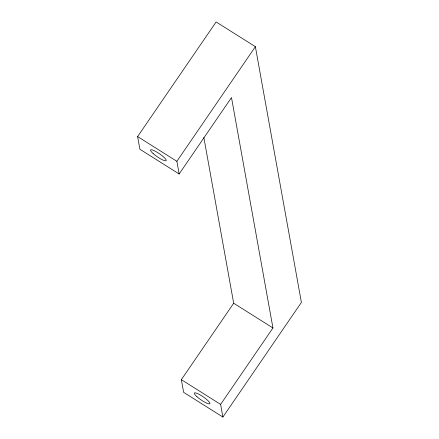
<?xml version="1.0" encoding="UTF-8"?>
<svg xmlns="http://www.w3.org/2000/svg" width="439" height="439" viewBox="0 0 439 439"><rect width="100%" height="100%" fill="white"/><g stroke="black" fill="none" stroke-linecap="round" stroke-linejoin="round"><path stroke-width="0.66" d="M222.891 417.05L220.614 404.39L272.948 327.966L231.49 97.551L179.156 173.976L139.887 149.249L137.61 136.584L216.109 21.95L255.377 46.677L301.39 302.416L222.891 417.05L183.623 392.323L181.345 379.664L233.68 303.239L203.855 137.5M179.156 173.976L176.879 161.316L255.377 46.677M137.61 136.584L176.879 161.316M233.68 303.239L272.948 327.966M181.345 379.664L220.614 404.39M153.151 153.573A9.449 1.866 34.4 0 0 166.085 160.712A9.449 1.866 34.4 0 0 155.911 151.554A9.449 1.866 34.4 0 0 153.151 153.573M196.886 396.647A9.449 1.866 34.4 0 0 209.82 403.787A9.449 1.866 34.4 0 0 199.646 394.628A9.449 1.866 34.4 0 0 196.886 396.647"/></g></svg>
